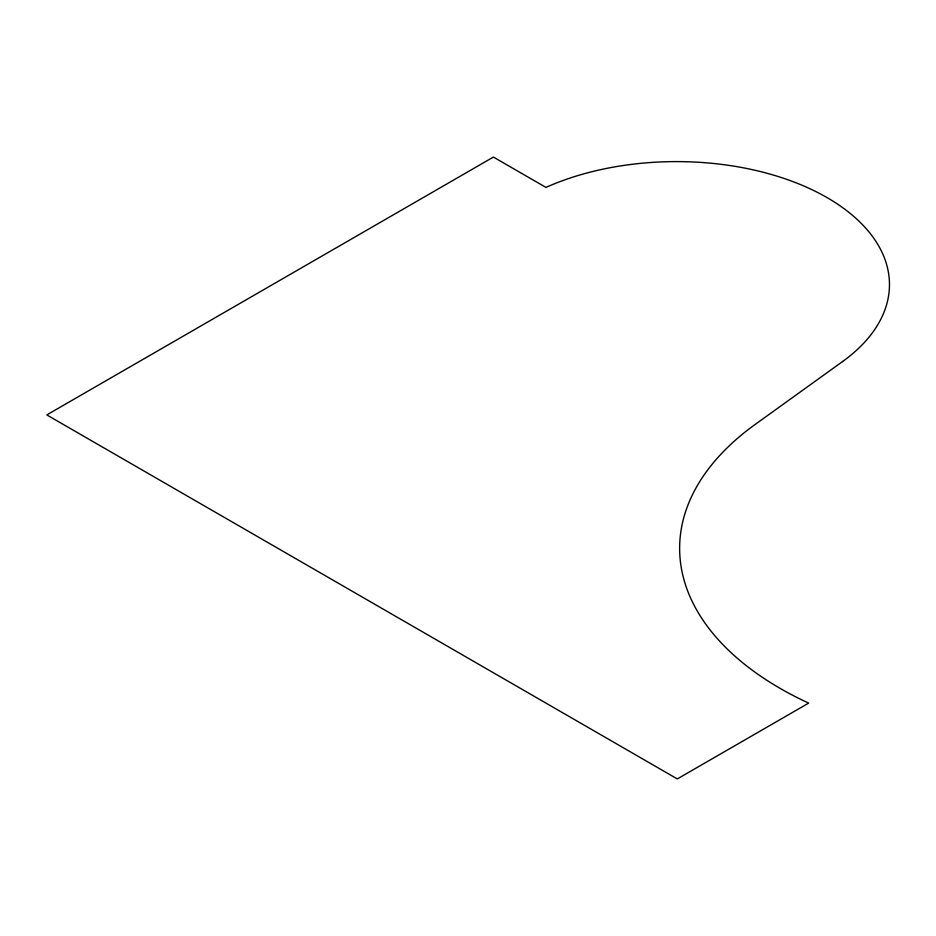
<?xml version="1.0" encoding="UTF-8"?>
<svg xmlns="http://www.w3.org/2000/svg" width="936" height="936" viewBox="0 0 936 936"><rect width="100%" height="100%" fill="white"/><g stroke="black" fill="none" stroke-linecap="round" stroke-linejoin="round"><path stroke-width="1.4" d="M842.599 361.53L755.083 424.499A342.822 197.929 0 0 0 808.657 703.1L677.301 778.928L46.8 414.917L493.401 157.072L545.945 187.399A212.987 122.967 0 0 1 828.325 198.338A212.987 122.967 0 0 1 842.599 361.53"/></g></svg>
